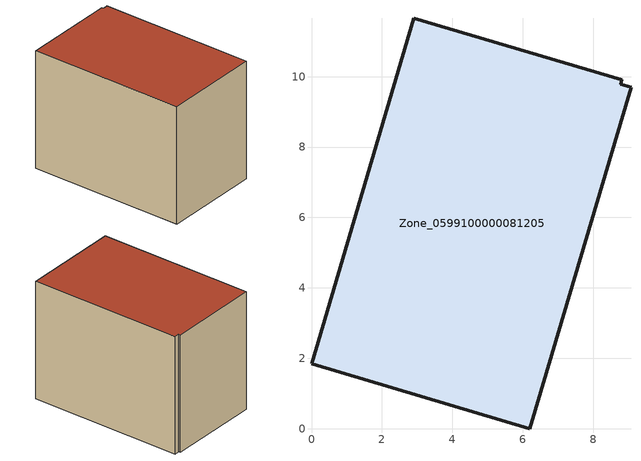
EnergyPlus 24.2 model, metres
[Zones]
Zone_0599100000081205
 floor ground (C_G): 0,1.84 2.9,11.66 8.81,9.91 8.78,9.79 9.07,9.7 6.2,0 z0.56
 wall outside (C_F): 2.9,11.66 0,1.84 6.2,0 9.07,9.7 8.78,9.79 8.81,9.91 2.9,11.66 z0.56:8.36
 roof outside (C_R): 0,1.84 6.2,0 9.07,9.7 8.78,9.79 8.81,9.91 2.9,11.66 z8.36
[BUILDING]
Pand.0599100000081205: North Axis=0; Terrain=City; Loads Convergence Tolerance Value=0.04; Temperature Convergence Tolerance Value=0.4; Solar Distribution=FullExterior; Maximum Number of Warmup Days=25; Minimum Number of Warmup Days=1
[Site:Location]
Rotterdam.The.Hague.AP_ZH_NLD Design_Conditions: Latitude=51.96; Longitude=4.45; Time Zone=1; Elevation=-4.5
[SITE:GROUNDTEMPERATURE:BUILDINGSURFACE]
18, 18, 18, 18, 18, 18, 18, 18, 18, 18, 18, 18
[MATERIAL] Thermal Absorptance=0.9; Solar Absorptance=0.7; Visible Absorptance=0.7
Name | Roughness | Thickness | Conductivity | Density | Specific Heat
G.TC.1965-1974 | MediumSmooth | 0.15 | 0.882353 | 540 | 1210
F.TC.1965-1974 | Rough | 0.3 | 0.697674 | 1920 | 840
R.TC.1965-1974 | MediumRough | 0.2 | 0.232558 | 1500 | 1000
[CONSTRUCTION]
C_G: G.TC.1965-1974
C_F: F.TC.1965-1974
C_R: R.TC.1965-1974
[ZONE]
Zone_0599100000081205: Type=1; Multiplier=1; Ceiling Height=Autocalculate; Volume=Autocalculate; Floor Area=autocalculate; Part of Total Floor Area=Yes
[ZONEINFILTRATION:DESIGNFLOWRATE]
Infil_Zone_0599100000081205: Zone or ZoneList or Space or SpaceList=Zone_0599100000081205; Schedule=AlwaysOn; Design Flow Rate Calculation Method=Flow/Area; Flow Rate per Floor Area=0.003; Constant Term Coefficient=1; Temperature Term Coefficient=0; Velocity Term Coefficient=0; Velocity Squared Term Coefficient=0
[HVACTEMPLATE:ZONE:IDEALLOADSAIRSYSTEM]
Zone_0599100000081205: Maximum Heating Supply Air Temperature=50; Minimum Cooling Supply Air Temperature=13; Maximum Heating Supply Air Humidity Ratio=0.0156; Minimum Cooling Supply Air Humidity Ratio=0.0077; Heating Limit=NoLimit; Cooling Limit=NoLimit; Dehumidification Control Type=ConstantSensibleHeatRatio; Cooling Sensible Heat Ratio=0.7; Dehumidification Setpoint=60; Humidification Control Type=None; Humidification Setpoint=30; Outdoor Air Method=None; Outdoor Air Flow Rate per Person=0.00944; Outdoor Air Flow Rate per Zone Floor Area=0; Outdoor Air Flow Rate per Zone=0; Demand Controlled Ventilation Type=None; Outdoor Air Economizer Type=NoEconomizer; Heat Recovery Type=None; Sensible Heat Recovery Effectiveness=0.7; Latent Heat Recovery Effectiveness=0.65
[ZONECONTROL:THERMOSTAT]
ThermostatControl_Zone_0599100000081205: Zone or ZoneList=Zone_0599100000081205; Control Type Schedule=DualSetpointControlType; Control 1=Thermostat_Zone_0599100000081205; Temperature Difference Between Cutout And Setpoint=0
[THERMOSTATSETPOINT:DUALSETPOINT]
Thermostat_Zone_0599100000081205: Heating Setpoint Temperature Schedule=HeatingSetpoint_Zone_0599100000081205; Cooling Setpoint Temperature Schedule=CoolingSetpoint_Zone_0599100000081205
[SCHEDULE:COMPACT]
HeatingSetpoint_Zone_0599100000081205: Through: 12/31, For: AllDays, Until: 24:00, 21
CoolingSetpoint_Zone_0599100000081205: Through: 12/31, For: AllDays, Until: 24:00, 24
DualSetpointControlType: Through: 12/31, For: AllDays, Until: 24:00, 4
AlwaysOn: Through: 12/31, For: AllDays, Until: 24:00, 1
